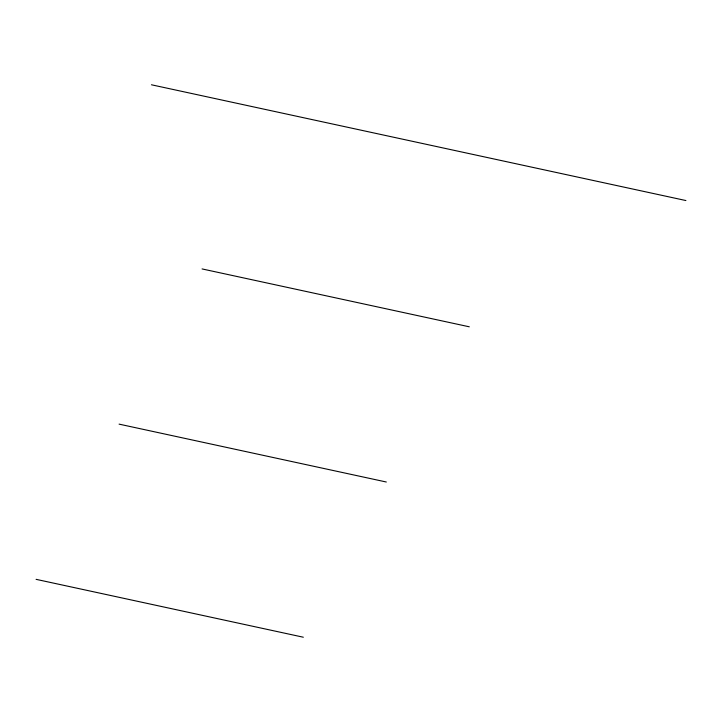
<?xml version="1.0" encoding="UTF-8"?>
<svg xmlns="http://www.w3.org/2000/svg" width="722" height="722" viewBox="0 0 722 722"><rect width="100%" height="100%" fill="white"/><g stroke="black" fill="none" stroke-linecap="round" stroke-linejoin="round"><path stroke-width="1.08" d="M151.449 84.781L685.9 200.545M202.07 268.927L469.3 326.804M119.085 424.13L386.315 482.007M36.1 579.342L303.33 637.219"/></g></svg>
